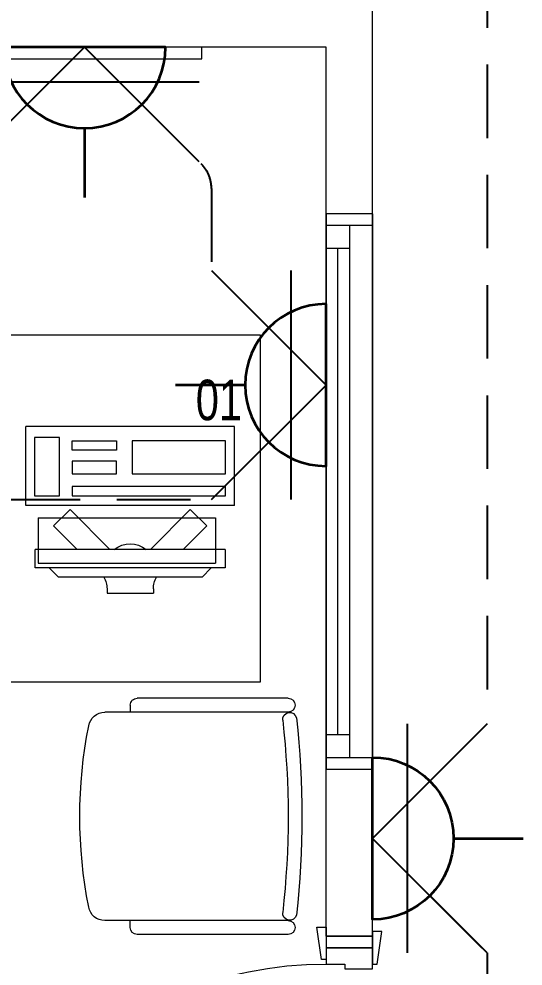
# Model space of a CAD drawing. Header units: inches. Extents: x -12418 to 57169, y -29325 to 19878.
# Drawn here: x 17035 to 18123, y -6152 to -4107 of the extents above; entities that cross this region are included whole.
import ezdxf
from ezdxf.enums import TextEntityAlignment as Align

# ---------------------------------------------------------------- set-up
doc = ezdxf.new("R2010")
doc.units = ezdxf.units.IN
doc.header["$LTSCALE"] = 25
doc.header["$MEASUREMENT"] = 0
doc.linetypes.add('DASHDOT', pattern=[25.4, 12.7, -6.35, 0, -6.35])
doc.linetypes.add('HIDDEN', pattern=[9.525, 6.35, -3.175])
doc.layers.get('0').update_dxf_attribs({"color": 8})
doc.layers.get('Defpoints').update_dxf_attribs({"color": 8})
for name, color, linetype, lineweight in [('00-Ground Floor$0$72_EGR_EQP_TAG', 142, 'Continuous', 5), ('00-Ground Floor$0$Aluminum', 251, 'Continuous', 5), ('00-Ground Floor$0$LOADING', 253, 'Continuous', 5), ('00-Ground Floor$0$Walls', 251, 'Continuous', 5), ('00-Ground Floor$0$Wooden Joinery', 251, 'Continuous', 5), ('E-LITE-CLNG-CNDT', 6, 'DASHDOT', 35), ('E-LITE-EXIT-NUMB', 6, 'Continuous', 25), ('E-POWR-FLOR-CNDT', 6, 'HIDDEN', 25), ('E-POWR-WALL @ 100', 4, 'Continuous', 35)]:
    doc.layers.add(name, color=color, linetype=linetype, lineweight=lineweight)
doc.styles.add('00-Ground Floor$0$X3G_ENTITY_257CFD', font='swisscl.ttf', dxfattribs={"height": 200})
doc.styles.add('DC_Simplex', font='SIMPLEX.shx', dxfattribs={"width": 0.7})

# ---------------------------------------------------------------- blocks, each defined once
blk = doc.blocks.new('00-Ground Floor$0$A$C72370EFE')
at = {"layer": '00-Ground Floor$0$Wooden Joinery'}
for p, q in [((-0.01, -0.04), (-0.02, -0.04)), ((-0.01, -0.03), (-0.01, -0.07)), ((0, -0.03), (-0.01, -0.03)), ((0.04, -0.03), (0.05, -0.03)), ((0.05, -0.03), (0.05, -0.07)), ((0.05, -0.04), (0.06, -0.04)), ((-0.01, -0.06), (-0.02, -0.06)), ((0.05, -0.06), (0.06, -0.06)), ((-0.05, -0.07), (-0.05, -0.16)), ((-0.03, -0.07), (-0.03, -0.16)), ((0, -0.07), (-0.01, -0.07)), ((0.04, -0.07), (0.05, -0.07)), ((0.07, -0.07), (0.07, -0.16)), ((0.09, -0.07), (0.09, -0.16)), ((-0.01, -0.17), (-0.02, -0.17)), ((-0.01, -0.17), (-0.01, -0.19)), ((0.05, -0.17), (0.06, -0.17)), ((0.05, -0.17), (0.05, -0.19)), ((-0.01, -0.19), (-0.02, -0.19)), ((0.05, -0.19), (0.06, -0.19))]:
    blk.add_line(p, q, dxfattribs=at)
for centre, radius, start, end in [((-0.02, -0.07), 0.03, 90, 180), ((0.06, -0.07), 0.03, 0, 90), ((-0.02, -0.07), 0.01, 90, 180), ((0.06, -0.07), 0.01, 0, 90), ((-0.02, -0.16), 0.03, 180, 270), ((-0.02, -0.16), 0.01, 180, 270), ((0.06, -0.16), 0.01, 270, 0), ((0.06, -0.16), 0.03, 270, 0)]:
    blk.add_arc(centre, radius, start, end, dxfattribs=at)
blk = doc.blocks.new('00-Ground Floor$0$A$C5DAD61B4')
at = {"layer": '00-Ground Floor$0$Wooden Joinery'}
for points in [[(80, 959.1), (80, 969.1), (10, 979.1), (10, 959.1)], [(940, 959.1), (940, 969.1), (1010, 979.1), (1010, 959.1)], [(70, 859.1), (70, 849.1), (0, 839.1), (0, 859.1)], [(120, 859.1), (120, 0), (80, 0), (80, 859.1)], [(950, 859.1), (950, 849.1), (1020, 839.1), (1020, 859.1)]]:
    blk.add_lwpolyline(points, close=True, dxfattribs=at)
for points in [[(45, 859.1), (45, 959.1), (20, 959.1), (20, 859.1), (45, 859.1)], [(45, 859.1), (80, 859.1), (80, 899.1), (90, 899.1), (90, 959.1), (45, 959.1), (45, 859.1)], [(975, 859.1), (940, 859.1), (940, 899.1), (930, 899.1), (930, 959.1), (975, 959.1), (975, 859.1)], [(975, 859.1), (975, 959.1), (1000, 959.1), (1000, 859.1), (975, 859.1)]]:
    blk.add_lwpolyline(points, dxfattribs=at)
blk.add_arc((80, 859.1), 860, 272.666, 0, dxfattribs=at)
at = {"layer": '00-Ground Floor$0$Wooden Joinery', "xscale": 999.9999999998854, "yscale": 999.9999999998854, "zscale": 999.9999999998854, "rotation": 180}
blk.add_blockref('00-Ground Floor$0$A$C72370EFE', (120, 0), dxfattribs=at)
blk = doc.blocks.new('00-Ground Floor$0$GF21016-P')
at = {"layer": '00-Ground Floor$0$LOADING', "extrusion": (-1.24384e-09, -1.20261e-09, -1)}
for p, q in [((0.0128, 0.0179), (0.0128, 0.4136)), ((0.4628, 0.0179), (0.4628, 0.4136)), ((-0.0022, 0.3585), (0.0128, 0.3585)), ((0.4778, 0.3585), (0.4628, 0.3585)), ((-0.0172, 0.0179), (-0.0172, 0.3435)), ((0.4928, 0.0179), (0.4928, 0.3435)), ((0.4778, 0.0029), (0.4778, 0.0029))]:
    blk.add_line(p, q, dxfattribs=at)
for centre, radius, start, end in [((-0.2378, -0.5362), 1.0036, 78.7568, 101.2432), ((-0.0478, 0.4136), 0.035, 0, 80.6557), ((-0.4278, 0.4136), 0.035, 99.3443, 180), ((0.0022, 0.3435), 0.015, 0, 90), ((-0.4778, 0.3435), 0.015, 90, 180), ((-0.0284, 0.0145), 0.015, 284.3864, 95.5209), ((-0.2378, 1.8928), 1.8749, 263.6341, 276.3659), ((-0.4471, 0.0145), 0.015, 84.4791, 255.6136), ((0.0022, 0.0179), 0.015, 270, 0), ((0.0022, 0.0179), 0.015, 180, 270), ((-0.2378, 1.8734), 1.8855, 263.5119, 276.4881), ((-0.4778, 0.0179), 0.015, 270, 0), ((-0.4778, 0.0179), 0.015, 180, 270)]:
    blk.add_arc(centre, radius, start, end, dxfattribs=at)
blk = doc.blocks.new('00-Ground Floor$0$ITCWLS1-P')
at = {"layer": '00-Ground Floor$0$LOADING'}
for p, q in [((-0.17, 0.45), (-0.17, 0)), ((-0.17, 0.45), (0, 0.45)), ((0, 0.45), (0, 0)), ((-0.2651, 0.43, 0), (-0.3051, 0.43, 0)), ((-0.3051, 0.43, 0), (-0.3051, 0.02, 0)), ((-0.2651, 0.43, 0), (-0.2651, 0.02, 0)), ((-0.1496, 0.4305), (-0.1291, 0.4305)), ((-0.1291, 0.4305), (-0.1291, 0.4089)), ((-0.197, 0.4094), (-0.295, 0.4094)), ((-0.295, 0.0264), (-0.295, 0.4094)), ((-0.197, 0.0264), (-0.197, 0.4094)), ((-0.3251, 0.38, 0), (-0.3051, 0.4, 0)), ((-0.3251, 0.38, 0), (-0.3251, 0.07, 0)), ((-0.3503, 0.275), (-0.3596, 0.275)), ((-0.3596, 0.175), (-0.3596, 0.275)), ((-0.3503, 0.175), (-0.3596, 0.175)), ((-0.3251, 0.07, 0), (-0.3051, 0.05, 0)), ((-0.197, 0.0264), (-0.295, 0.0264)), ((-0.3051, 0.02, 0), (-0.2651, 0.02, 0)), ((-0.17, 0), (0, 0))]:
    blk.add_line(p, q, dxfattribs=at)
at = {"layer": '00-Ground Floor$0$LOADING', "extrusion": (2.48281e-10, 3.18408e-10, -1)}
for p, q in [((-0.2651, 0.3395), (-0.2144, 0.3902)), ((-0.1791, 0.3548), (-0.2144, 0.3902)), ((-0.2651, 0.2688), (-0.1791, 0.3548))]:
    blk.add_line(p, q, dxfattribs=at)
at = {"layer": '00-Ground Floor$0$LOADING', "extrusion": (2.48281e-10, -3.18408e-10, -1)}
for p, q in [((-0.2651, 0.1812), (-0.1791, 0.0952)), ((-0.2651, 0.1105), (-0.2144, 0.0598)), ((-0.1791, 0.0952), (-0.2144, 0.0598))]:
    blk.add_line(p, q, dxfattribs=at)
at = {"layer": '00-Ground Floor$0$LOADING'}
for points in [[(-0.1291, 0.4089), (-0.1291, 0.1), (-0.1496, 0.1), (-0.1496, 0.4305)], [(-0.1496, 0.1), (-0.1496, 0.1), (-0.1496, 0.1), (-0.1496, 0.1), (-0.1496, 0.1), (-0.1496, 0.1), (-0.1496, 0.1), (-0.1496, 0.1), (-0.1496, 0.1)], [(-0.1496, 0.1), (-0.1496, 0.1), (-0.1496, 0.1), (-0.1496, 0.1), (-0.1496, 0.1), (-0.1496, 0.1), (-0.1496, 0.1), (-0.1496, 0.1), (-0.1496, 0.1), (-0.1496, 0.1), (-0.1496, 0.1), (-0.1496, 0.1), (-0.1496, 0.1), (-0.1496, 0.1), (-0.1496, 0.1), (-0.1496, 0.1), (-0.1496, 0.1), (-0.1496, 0.1)], [(-0.1496, 0.1), (-0.1496, 0.1), (-0.1496, 0.1), (-0.1496, 0.1), (-0.1496, 0.1), (-0.1496, 0.1), (-0.1496, 0.1), (-0.1496, 0.1), (-0.1496, 0.1), (-0.1496, 0.1)], [(-0.1496, 0.1), (-0.1496, 0.1), (-0.1496, 0.1), (-0.1496, 0.1), (-0.1496, 0.1), (-0.1496, 0.1), (-0.1496, 0.1)], [(-0.1496, 0.1), (-0.1496, 0.1), (-0.1496, 0.1), (-0.1496, 0.1), (-0.1496, 0.1), (-0.1496, 0.1), (-0.1496, 0.1), (-0.1496, 0.1), (-0.1496, 0.1), (-0.1496, 0.1)], [(-0.1496, 0.1), (-0.1496, 0.1), (-0.1496, 0.1), (-0.1496, 0.1), (-0.1496, 0.1), (-0.1496, 0.1), (-0.1496, 0.1), (-0.1496, 0.1), (-0.1496, 0.1), (-0.1496, 0.1), (-0.1496, 0.1), (-0.1496, 0.1), (-0.1496, 0.1), (-0.1496, 0.1), (-0.1496, 0.1)], [(-0.1496, 0.1), (-0.1496, 0.1), (-0.1496, 0.1), (-0.1496, 0.1), (-0.1496, 0.1), (-0.1496, 0.1), (-0.1496, 0.1), (-0.1496, 0.1), (-0.1496, 0.1), (-0.1496, 0.1)], [(-0.1496, 0.1), (-0.1496, 0.1), (-0.1496, 0.1), (-0.1496, 0.1), (-0.1496, 0.1), (-0.1496, 0.1), (-0.1496, 0.1), (-0.1496, 0.1), (-0.1496, 0.1), (-0.1496, 0.1)], [(-0.1496, 0.1), (-0.1496, 0.1), (-0.1496, 0.1), (-0.1496, 0.1), (-0.1496, 0.1), (-0.1496, 0.1), (-0.1496, 0.1), (-0.1496, 0.1), (-0.1496, 0.1), (-0.1496, 0.1), (-0.1496, 0.1), (-0.1496, 0.1), (-0.1496, 0.1), (-0.1496, 0.1), (-0.1496, 0.1), (-0.1496, 0.1), (-0.1496, 0.1), (-0.1496, 0.1), (-0.1496, 0.1), (-0.1496, 0.1), (-0.1496, 0.1), (-0.1496, 0.1), (-0.1496, 0.1), (-0.1496, 0.1), (-0.1496, 0.1), (-0.1496, 0.1), (-0.1496, 0.1), (-0.1496, 0.1), (-0.1496, 0.1), (-0.1496, 0.1), (-0.1496, 0.1), (-0.1496, 0.1), (-0.1496, 0.1), (-0.1496, 0.1), (-0.1496, 0.1), (-0.1496, 0.1), (-0.1496, 0.1), (-0.1496, 0.1), (-0.1496, 0.1), (-0.1496, 0.1), (-0.1496, 0.1), (-0.1496, 0.1), (-0.1496, 0.1), (-0.1496, 0.1), (-0.1496, 0.1), (-0.1496, 0.1), (-0.1496, 0.1), (-0.1496, 0.1), (-0.1496, 0.1), (-0.1496, 0.1), (-0.1496, 0.1), (-0.1496, 0.1), (-0.1496, 0.1), (-0.1496, 0.1)], [(-0.1496, 0.1), (-0.1496, 0.1), (-0.1496, 0.1), (-0.1496, 0.1), (-0.1496, 0.1), (-0.1496, 0.1), (-0.1496, 0.1), (-0.1496, 0.1), (-0.1496, 0.1), (-0.1496, 0.1), (-0.1496, 0.1), (-0.1496, 0.1), (-0.1496, 0.1), (-0.1496, 0.1), (-0.1496, 0.1), (-0.1496, 0.1), (-0.1496, 0.1), (-0.1496, 0.1), (-0.1496, 0.1), (-0.1496, 0.1), (-0.1496, 0.1), (-0.1496, 0.1), (-0.1496, 0.1), (-0.1496, 0.1), (-0.1496, 0.1), (-0.1496, 0.1), (-0.1496, 0.1), (-0.1496, 0.1), (-0.1496, 0.1), (-0.1496, 0.1), (-0.1496, 0.1), (-0.1496, 0.1), (-0.1496, 0.1), (-0.1496, 0.1), (-0.1496, 0.1), (-0.1496, 0.1), (-0.1496, 0.1), (-0.1496, 0.1), (-0.1496, 0.1), (-0.1496, 0.1), (-0.1496, 0.1), (-0.1496, 0.1), (-0.1496, 0.1), (-0.1496, 0.1), (-0.1496, 0.1), (-0.1496, 0.1), (-0.1496, 0.1), (-0.1496, 0.1), (-0.1496, 0.1), (-0.1496, 0.1), (-0.1496, 0.1), (-0.1496, 0.1), (-0.1496, 0.1), (-0.1496, 0.1), (-0.1496, 0.1), (-0.1496, 0.1), (-0.1496, 0.1), (-0.1496, 0.1), (-0.1496, 0.1), (-0.1496, 0.1), (-0.1496, 0.1), (-0.1496, 0.1), (-0.1496, 0.1), (-0.1496, 0.1), (-0.1496, 0.1), (-0.1496, 0.1), (-0.1496, 0.1), (-0.1496, 0.1), (-0.1496, 0.1), (-0.1496, 0.1), (-0.1496, 0.1), (-0.1496, 0.1), (-0.1496, 0.1), (-0.1496, 0.1), (-0.1496, 0.1), (-0.1496, 0.1), (-0.1496, 0.1), (-0.1496, 0.1), (-0.1496, 0.1), (-0.1496, 0.1), (-0.1496, 0.1), (-0.1496, 0.1), (-0.1496, 0.1), (-0.1496, 0.1), (-0.1496, 0.1), (-0.1496, 0.1), (-0.1496, 0.1), (-0.1496, 0.1), (-0.1496, 0.1)], [(-0.1496, 0.1), (-0.1496, 0.1), (-0.1496, 0.1), (-0.1496, 0.1), (-0.1496, 0.1), (-0.1496, 0.1), (-0.1496, 0.1), (-0.1496, 0.1), (-0.1496, 0.1), (-0.1496, 0.1), (-0.1496, 0.1), (-0.1496, 0.1)], [(-0.1496, 0.1), (-0.1496, 0.1), (-0.1496, 0.1), (-0.1496, 0.1), (-0.1496, 0.1), (-0.1496, 0.1), (-0.1496, 0.1)], [(-0.1496, 0.1), (-0.1496, 0.1), (-0.1496, 0.1), (-0.1496, 0.1), (-0.1496, 0.1), (-0.1496, 0.1), (-0.1496, 0.1), (-0.1496, 0.1), (-0.1496, 0.1), (-0.1496, 0.1), (-0.1496, 0.1), (-0.1496, 0.1), (-0.1496, 0.1), (-0.1496, 0.1), (-0.1496, 0.1), (-0.1496, 0.1), (-0.1496, 0.1)], [(-0.1496, 0.1), (-0.1496, 0.1), (-0.1496, 0.1), (-0.1496, 0.1), (-0.1496, 0.1), (-0.1496, 0.1), (-0.1496, 0.1), (-0.1496, 0.1), (-0.1496, 0.1), (-0.1496, 0.1), (-0.1496, 0.1), (-0.1496, 0.1), (-0.1496, 0.1), (-0.1496, 0.1), (-0.1496, 0.1), (-0.1496, 0.1), (-0.1496, 0.1), (-0.1496, 0.1), (-0.1496, 0.1), (-0.1496, 0.1), (-0.1496, 0.1), (-0.1496, 0.1), (-0.1496, 0.1), (-0.1496, 0.1), (-0.1496, 0.1), (-0.1496, 0.1), (-0.1496, 0.1), (-0.1496, 0.1), (-0.1496, 0.1), (-0.1496, 0.1), (-0.1496, 0.1), (-0.1496, 0.1), (-0.1496, 0.1), (-0.1496, 0.1), (-0.1496, 0.1), (-0.1496, 0.1), (-0.1496, 0.1), (-0.1496, 0.1), (-0.1496, 0.1), (-0.1496, 0.1), (-0.1496, 0.1), (-0.1496, 0.1), (-0.1496, 0.1), (-0.1496, 0.1), (-0.1496, 0.1), (-0.1496, 0.1), (-0.1496, 0.1), (-0.1496, 0.1), (-0.1496, 0.1), (-0.1496, 0.1), (-0.1496, 0.1), (-0.1496, 0.1), (-0.1496, 0.1), (-0.1496, 0.1), (-0.1496, 0.1), (-0.1496, 0.1), (-0.1496, 0.1), (-0.1496, 0.1), (-0.1496, 0.1), (-0.1496, 0.1), (-0.1496, 0.1), (-0.1496, 0.1), (-0.1496, 0.1), (-0.1496, 0.1), (-0.1496, 0.1), (-0.1496, 0.1), (-0.1496, 0.1), (-0.1496, 0.1), (-0.1496, 0.1), (-0.1496, 0.1), (-0.1496, 0.1), (-0.1496, 0.1), (-0.1496, 0.1), (-0.1496, 0.1), (-0.1496, 0.1), (-0.1496, 0.1), (-0.1496, 0.1), (-0.1496, 0.1), (-0.1496, 0.1), (-0.1496, 0.1), (-0.1496, 0.1), (-0.1496, 0.1), (-0.1496, 0.1), (-0.1496, 0.1), (-0.1496, 0.1), (-0.1496, 0.1), (-0.1496, 0.1), (-0.1496, 0.1), (-0.1496, 0.1), (-0.1496, 0.1), (-0.1496, 0.1), (-0.1496, 0.1), (-0.1496, 0.1), (-0.1496, 0.1), (-0.1496, 0.1), (-0.1496, 0.1), (-0.1496, 0.1), (-0.1496, 0.1), (-0.1496, 0.1), (-0.1496, 0.1), (-0.1496, 0.1), (-0.1496, 0.1), (-0.1496, 0.1), (-0.1496, 0.1), (-0.1496, 0.1), (-0.1496, 0.1), (-0.1496, 0.1), (-0.1496, 0.1), (-0.1496, 0.1), (-0.1496, 0.1), (-0.1496, 0.1)], [(-0.1496, 0.1), (-0.1496, 0.1), (-0.1496, 0.1), (-0.1496, 0.1), (-0.1496, 0.1), (-0.1496, 0.1), (-0.1496, 0.1), (-0.1496, 0.1)]]:
    blk.add_lwpolyline(points, dxfattribs=at)
for points in [[(-0.1019, 0.4305), (-0.0304, 0.4305), (-0.0304, 0.2294), (-0.1019, 0.2294)], [(-0.1019, 0.1954), (-0.0747, 0.1954), (-0.0747, 0.1), (-0.1019, 0.1)], [(-0.0304, 0.1954), (-0.0508, 0.1954), (-0.0508, 0.1), (-0.0304, 0.1)], [(-0.1496, 0.1), (-0.1496, 0.1), (-0.1496, 0.1), (-0.1496, 0.1), (-0.1496, 0.1), (-0.1496, 0.1), (-0.1496, 0.1), (-0.1496, 0.1), (-0.1496, 0.1), (-0.1496, 0.1), (-0.1496, 0.1), (-0.1496, 0.1), (-0.1496, 0.1), (-0.1496, 0.1), (-0.1496, 0.1), (-0.1496, 0.1), (-0.1496, 0.1), (-0.1496, 0.1), (-0.1496, 0.1), (-0.1496, 0.1), (-0.1496, 0.1), (-0.1496, 0.1), (-0.1496, 0.1), (-0.1496, 0.1), (-0.1496, 0.1), (-0.1496, 0.1), (-0.1496, 0.1), (-0.1496, 0.1), (-0.1496, 0.1), (-0.1496, 0.1), (-0.1496, 0.1), (-0.1496, 0.1), (-0.1496, 0.1), (-0.1496, 0.1), (-0.1496, 0.1), (-0.1496, 0.1), (-0.1496, 0.1), (-0.1496, 0.1), (-0.1496, 0.1), (-0.1496, 0.1), (-0.1496, 0.1), (-0.1496, 0.1), (-0.1496, 0.1), (-0.1496, 0.1), (-0.1496, 0.1), (-0.1496, 0.1), (-0.1496, 0.1), (-0.1496, 0.1), (-0.1496, 0.1), (-0.1496, 0.1), (-0.1496, 0.1), (-0.1496, 0.1), (-0.1496, 0.1), (-0.1496, 0.1), (-0.1496, 0.1), (-0.1496, 0.1), (-0.1496, 0.1), (-0.1496, 0.1), (-0.1496, 0.1), (-0.1496, 0.1), (-0.1496, 0.1), (-0.1496, 0.1), (-0.1496, 0.1), (-0.1496, 0.1), (-0.1496, 0.1), (-0.1496, 0.1), (-0.1496, 0.1), (-0.1496, 0.1), (-0.1496, 0.1), (-0.1496, 0.1), (-0.1496, 0.1), (-0.1496, 0.1), (-0.1496, 0.1), (-0.1496, 0.1), (-0.1496, 0.1), (-0.1496, 0.1), (-0.1496, 0.1), (-0.1496, 0.1), (-0.1496, 0.1), (-0.1496, 0.1), (-0.1496, 0.1), (-0.1496, 0.1), (-0.1496, 0.1), (-0.1496, 0.1), (-0.1496, 0.1), (-0.1496, 0.1), (-0.1496, 0.1), (-0.1496, 0.1), (-0.1496, 0.1), (-0.1496, 0.1), (-0.1496, 0.1), (-0.1496, 0.1), (-0.1496, 0.1), (-0.1496, 0.1), (-0.1496, 0.1), (-0.1496, 0.1), (-0.1496, 0.1), (-0.1496, 0.1), (-0.1496, 0.1), (-0.1496, 0.1), (-0.1496, 0.1), (-0.1496, 0.1), (-0.1496, 0.1), (-0.1496, 0.1), (-0.1496, 0.1), (-0.1496, 0.1), (-0.1496, 0.1), (-0.1496, 0.1), (-0.1496, 0.1), (-0.1496, 0.1), (-0.1496, 0.1), (-0.1496, 0.1), (-0.1496, 0.1), (-0.1496, 0.1), (-0.1496, 0.1), (-0.1496, 0.1), (-0.1496, 0.1), (-0.1496, 0.1), (-0.1496, 0.1), (-0.1496, 0.1), (-0.1496, 0.1), (-0.1496, 0.1), (-0.1496, 0.1), (-0.1496, 0.1), (-0.1496, 0.1), (-0.1496, 0.1), (-0.1496, 0.1), (-0.1496, 0.1), (-0.1496, 0.1), (-0.1496, 0.1), (-0.1496, 0.1), (-0.1496, 0.1), (-0.1496, 0.1), (-0.1496, 0.1), (-0.1496, 0.1), (-0.1496, 0.1), (-0.1496, 0.1), (-0.1496, 0.1), (-0.1496, 0.1), (-0.1496, 0.1), (-0.1496, 0.1), (-0.1496, 0.1), (-0.1496, 0.1), (-0.1496, 0.1), (-0.1496, 0.1), (-0.1496, 0.1), (-0.1496, 0.1), (-0.1496, 0.1), (-0.1496, 0.1), (-0.1496, 0.1), (-0.1496, 0.1), (-0.1496, 0.1), (-0.1496, 0.1), (-0.1496, 0.1), (-0.1496, 0.1), (-0.1496, 0.1), (-0.1496, 0.1), (-0.1496, 0.1), (-0.1496, 0.1), (-0.1496, 0.1), (-0.1496, 0.1), (-0.1496, 0.1), (-0.1496, 0.1), (-0.1496, 0.1), (-0.1496, 0.1), (-0.1496, 0.1), (-0.1496, 0.1), (-0.1496, 0.1), (-0.1496, 0.1), (-0.1496, 0.1), (-0.1496, 0.1), (-0.1496, 0.1), (-0.1496, 0.1), (-0.1496, 0.1), (-0.1496, 0.1), (-0.1496, 0.1), (-0.1496, 0.1), (-0.1496, 0.1), (-0.1496, 0.1), (-0.1496, 0.1), (-0.1496, 0.1), (-0.1496, 0.1), (-0.1496, 0.1), (-0.1496, 0.1), (-0.1496, 0.1), (-0.1496, 0.1), (-0.1496, 0.1), (-0.1496, 0.1), (-0.1496, 0.1), (-0.1496, 0.1), (-0.1496, 0.1), (-0.1496, 0.1), (-0.1496, 0.1), (-0.1496, 0.1), (-0.1496, 0.1), (-0.1496, 0.1), (-0.1496, 0.1), (-0.1496, 0.1), (-0.1496, 0.1), (-0.1496, 0.1), (-0.1496, 0.1), (-0.1496, 0.1), (-0.1496, 0.1), (-0.1496, 0.1), (-0.1496, 0.1), (-0.1496, 0.1), (-0.1496, 0.1), (-0.1496, 0.1), (-0.1496, 0.1), (-0.1496, 0.1), (-0.1496, 0.1), (-0.1496, 0.1), (-0.1496, 0.1), (-0.1496, 0.1), (-0.1496, 0.1), (-0.1496, 0.1), (-0.1496, 0.1), (-0.1496, 0.1), (-0.1496, 0.1), (-0.1496, 0.1), (-0.1496, 0.1), (-0.1496, 0.1), (-0.1496, 0.1), (-0.1496, 0.1), (-0.1496, 0.1), (-0.1496, 0.1), (-0.1496, 0.1), (-0.1496, 0.1), (-0.1496, 0.1), (-0.1496, 0.1), (-0.1496, 0.1), (-0.1496, 0.1), (-0.1496, 0.1), (-0.1496, 0.1), (-0.1496, 0.1), (-0.1496, 0.1), (-0.1496, 0.1), (-0.1496, 0.1), (-0.1496, 0.1), (-0.1496, 0.1), (-0.1496, 0.1), (-0.1496, 0.1), (-0.1496, 0.1), (-0.1496, 0.1), (-0.1496, 0.1), (-0.1496, 0.1), (-0.1496, 0.1), (-0.1496, 0.1), (-0.1496, 0.1), (-0.1496, 0.1), (-0.1496, 0.1), (-0.1496, 0.1), (-0.1496, 0.1), (-0.1496, 0.1), (-0.1496, 0.1), (-0.1496, 0.1), (-0.1496, 0.1), (-0.1496, 0.1), (-0.1496, 0.1), (-0.1496, 0.1), (-0.1496, 0.1), (-0.1496, 0.1), (-0.1496, 0.1), (-0.1496, 0.1), (-0.1496, 0.1), (-0.1496, 0.1), (-0.1496, 0.1), (-0.1496, 0.1), (-0.1496, 0.1), (-0.1496, 0.1), (-0.1496, 0.1), (-0.1496, 0.1), (-0.1496, 0.1), (-0.1496, 0.1), (-0.1496, 0.1), (-0.1496, 0.1), (-0.1496, 0.1)], [(-0.1496, 0.1), (-0.1496, 0.1), (-0.1496, 0.1), (-0.1496, 0.1), (-0.1496, 0.1), (-0.1496, 0.1), (-0.1496, 0.1), (-0.1496, 0.1), (-0.1496, 0.1), (-0.1496, 0.1), (-0.1496, 0.1), (-0.1496, 0.1), (-0.1496, 0.1), (-0.1496, 0.1), (-0.1496, 0.1), (-0.1496, 0.1), (-0.1496, 0.1), (-0.1496, 0.1), (-0.1496, 0.1), (-0.1496, 0.1), (-0.1496, 0.1), (-0.1496, 0.1), (-0.1496, 0.1), (-0.1496, 0.1), (-0.1496, 0.1), (-0.1496, 0.1), (-0.1496, 0.1), (-0.1496, 0.1), (-0.1496, 0.1), (-0.1496, 0.1), (-0.1496, 0.1), (-0.1496, 0.1), (-0.1496, 0.1), (-0.1496, 0.1), (-0.1496, 0.1), (-0.1496, 0.1), (-0.1496, 0.1), (-0.1496, 0.1), (-0.1496, 0.1), (-0.1496, 0.1), (-0.1496, 0.1), (-0.1496, 0.1), (-0.1496, 0.1), (-0.1496, 0.1), (-0.1496, 0.1), (-0.1496, 0.1), (-0.1496, 0.1), (-0.1496, 0.1), (-0.1496, 0.1), (-0.1496, 0.1), (-0.1496, 0.1), (-0.1496, 0.1), (-0.1496, 0.1), (-0.1496, 0.1), (-0.1496, 0.1), (-0.1496, 0.1), (-0.1496, 0.1), (-0.1496, 0.1), (-0.1496, 0.1), (-0.1496, 0.1), (-0.1496, 0.1), (-0.1496, 0.1), (-0.1496, 0.1), (-0.1496, 0.1), (-0.1496, 0.1), (-0.1496, 0.1), (-0.1496, 0.1), (-0.1496, 0.1), (-0.1496, 0.1), (-0.1496, 0.1), (-0.1496, 0.1), (-0.1496, 0.1), (-0.1496, 0.1), (-0.1496, 0.1), (-0.1496, 0.1), (-0.1496, 0.1), (-0.1496, 0.1), (-0.1496, 0.1), (-0.1496, 0.1), (-0.1496, 0.1), (-0.1496, 0.1), (-0.1496, 0.1), (-0.1496, 0.1), (-0.1496, 0.1), (-0.1496, 0.1), (-0.1496, 0.1), (-0.1496, 0.1), (-0.1496, 0.1), (-0.1496, 0.1), (-0.1496, 0.1), (-0.1496, 0.1), (-0.1496, 0.1), (-0.1496, 0.1), (-0.1496, 0.1), (-0.1496, 0.1), (-0.1496, 0.1), (-0.1496, 0.1), (-0.1496, 0.1), (-0.1496, 0.1), (-0.1496, 0.1), (-0.1496, 0.1), (-0.1496, 0.1), (-0.1496, 0.1), (-0.1496, 0.1), (-0.1496, 0.1), (-0.1496, 0.1), (-0.1496, 0.1), (-0.1496, 0.1), (-0.1496, 0.1), (-0.1496, 0.1), (-0.1496, 0.1), (-0.1496, 0.1), (-0.1496, 0.1), (-0.1496, 0.1), (-0.1496, 0.1), (-0.1496, 0.1), (-0.1496, 0.1), (-0.1496, 0.1), (-0.1496, 0.1), (-0.1496, 0.1), (-0.1496, 0.1), (-0.1496, 0.1), (-0.1496, 0.1), (-0.1496, 0.1), (-0.1496, 0.1), (-0.1496, 0.1), (-0.1496, 0.1), (-0.1496, 0.1), (-0.1496, 0.1), (-0.1496, 0.1), (-0.1496, 0.1), (-0.1496, 0.1), (-0.1496, 0.1), (-0.1496, 0.1), (-0.1496, 0.1), (-0.1496, 0.1), (-0.1496, 0.1), (-0.1496, 0.1), (-0.1496, 0.1), (-0.1496, 0.1), (-0.1496, 0.1), (-0.1496, 0.1), (-0.1496, 0.1), (-0.1496, 0.1), (-0.1496, 0.1), (-0.1496, 0.1), (-0.1496, 0.1), (-0.1496, 0.1), (-0.1496, 0.1), (-0.1496, 0.1), (-0.1496, 0.1), (-0.1496, 0.1), (-0.1496, 0.1), (-0.1496, 0.1), (-0.1496, 0.1), (-0.1496, 0.1), (-0.1496, 0.1), (-0.1496, 0.1), (-0.1496, 0.1), (-0.1496, 0.1), (-0.1496, 0.1), (-0.1496, 0.1), (-0.1496, 0.1), (-0.1496, 0.1), (-0.1496, 0.1), (-0.1496, 0.1), (-0.1496, 0.1), (-0.1496, 0.1), (-0.1496, 0.1), (-0.1496, 0.1), (-0.1496, 0.1), (-0.1496, 0.1), (-0.1496, 0.1), (-0.1496, 0.1), (-0.1496, 0.1), (-0.1496, 0.1), (-0.1496, 0.1), (-0.1496, 0.1), (-0.1496, 0.1), (-0.1496, 0.1), (-0.1496, 0.1), (-0.1496, 0.1), (-0.1496, 0.1), (-0.1496, 0.1), (-0.1496, 0.1), (-0.1496, 0.1), (-0.1496, 0.1), (-0.1496, 0.1), (-0.1496, 0.1), (-0.1496, 0.1), (-0.1496, 0.1), (-0.1496, 0.1), (-0.1496, 0.1), (-0.1496, 0.1), (-0.1496, 0.1), (-0.1496, 0.1), (-0.1496, 0.1), (-0.1496, 0.1), (-0.1496, 0.1), (-0.1496, 0.1), (-0.1496, 0.1), (-0.1496, 0.1), (-0.1496, 0.1), (-0.1496, 0.1), (-0.1496, 0.1), (-0.1496, 0.1), (-0.1496, 0.1), (-0.1496, 0.1), (-0.1496, 0.1), (-0.1496, 0.1), (-0.1496, 0.1), (-0.1496, 0.1), (-0.1496, 0.1), (-0.1496, 0.1)], [(-0.1496, 0.1), (-0.1496, 0.1), (-0.1496, 0.1), (-0.1496, 0.1), (-0.1496, 0.1), (-0.1496, 0.1), (-0.1496, 0.1), (-0.1496, 0.1), (-0.1496, 0.1), (-0.1496, 0.1), (-0.1496, 0.1), (-0.1496, 0.1), (-0.1496, 0.1), (-0.1496, 0.1), (-0.1496, 0.1), (-0.1496, 0.1), (-0.1496, 0.1), (-0.1496, 0.1), (-0.1496, 0.1), (-0.1496, 0.1), (-0.1496, 0.1), (-0.1496, 0.1), (-0.1496, 0.1), (-0.1496, 0.1), (-0.1496, 0.1), (-0.1496, 0.1), (-0.1496, 0.1), (-0.1496, 0.1), (-0.1496, 0.1), (-0.1496, 0.1), (-0.1496, 0.1), (-0.1496, 0.1), (-0.1496, 0.1), (-0.1496, 0.1), (-0.1496, 0.1), (-0.1496, 0.1), (-0.1496, 0.1), (-0.1496, 0.1), (-0.1496, 0.1), (-0.1496, 0.1), (-0.1496, 0.1), (-0.1496, 0.1), (-0.1496, 0.1), (-0.1496, 0.1), (-0.1496, 0.1), (-0.1496, 0.1), (-0.1496, 0.1), (-0.1496, 0.1), (-0.1496, 0.1), (-0.1496, 0.1), (-0.1496, 0.1), (-0.1496, 0.1), (-0.1496, 0.1), (-0.1496, 0.1), (-0.1496, 0.1), (-0.1496, 0.1), (-0.1496, 0.1), (-0.1496, 0.1), (-0.1496, 0.1), (-0.1496, 0.1), (-0.1496, 0.1), (-0.1496, 0.1), (-0.1496, 0.1), (-0.1496, 0.1), (-0.1496, 0.1), (-0.1496, 0.1), (-0.1496, 0.1), (-0.1496, 0.1), (-0.1496, 0.1), (-0.1496, 0.1), (-0.1496, 0.1), (-0.1496, 0.1), (-0.1496, 0.1), (-0.1496, 0.1), (-0.1496, 0.1), (-0.1496, 0.1), (-0.1496, 0.1), (-0.1496, 0.1), (-0.1496, 0.1), (-0.1496, 0.1), (-0.1496, 0.1), (-0.1496, 0.1), (-0.1496, 0.1), (-0.1496, 0.1), (-0.1496, 0.1), (-0.1496, 0.1), (-0.1496, 0.1), (-0.1496, 0.1), (-0.1496, 0.1), (-0.1496, 0.1), (-0.1496, 0.1), (-0.1496, 0.1), (-0.1496, 0.1), (-0.1496, 0.1), (-0.1496, 0.1), (-0.1496, 0.1), (-0.1496, 0.1), (-0.1496, 0.1), (-0.1496, 0.1), (-0.1496, 0.1), (-0.1496, 0.1), (-0.1496, 0.1), (-0.1496, 0.1), (-0.1496, 0.1), (-0.1496, 0.1), (-0.1496, 0.1), (-0.1496, 0.1), (-0.1496, 0.1), (-0.1496, 0.1), (-0.1496, 0.1), (-0.1496, 0.1), (-0.1496, 0.1), (-0.1496, 0.1), (-0.1496, 0.1), (-0.1496, 0.1), (-0.1496, 0.1), (-0.1496, 0.1), (-0.1496, 0.1), (-0.1496, 0.1), (-0.1496, 0.1), (-0.1496, 0.1), (-0.1496, 0.1), (-0.1496, 0.1), (-0.1496, 0.1), (-0.1496, 0.1), (-0.1496, 0.1), (-0.1496, 0.1), (-0.1496, 0.1), (-0.1496, 0.1), (-0.1496, 0.1), (-0.1496, 0.1), (-0.1496, 0.1), (-0.1496, 0.1), (-0.1496, 0.1), (-0.1496, 0.1), (-0.1496, 0.1), (-0.1496, 0.1), (-0.1496, 0.1), (-0.1496, 0.1), (-0.1496, 0.1), (-0.1496, 0.1), (-0.1496, 0.1), (-0.1496, 0.1), (-0.1496, 0.1), (-0.1496, 0.1), (-0.1496, 0.1), (-0.1496, 0.1), (-0.1496, 0.1), (-0.1496, 0.1), (-0.1496, 0.1), (-0.1496, 0.1), (-0.1496, 0.1), (-0.1496, 0.1), (-0.1496, 0.1), (-0.1496, 0.1), (-0.1496, 0.1), (-0.1496, 0.1), (-0.1496, 0.1), (-0.1496, 0.1), (-0.1496, 0.1), (-0.1496, 0.1), (-0.1496, 0.1), (-0.1496, 0.1), (-0.1496, 0.1), (-0.1496, 0.1), (-0.1496, 0.1), (-0.1496, 0.1), (-0.1496, 0.1), (-0.1496, 0.1), (-0.1496, 0.1), (-0.1496, 0.1), (-0.1496, 0.1), (-0.1496, 0.1), (-0.1496, 0.1), (-0.1496, 0.1), (-0.1496, 0.1), (-0.1496, 0.1), (-0.1496, 0.1), (-0.1496, 0.1), (-0.1496, 0.1), (-0.1496, 0.1), (-0.1496, 0.1), (-0.1496, 0.1), (-0.1496, 0.1), (-0.1496, 0.1), (-0.1496, 0.1), (-0.1496, 0.1), (-0.1496, 0.1), (-0.1496, 0.1), (-0.1496, 0.1), (-0.1496, 0.1), (-0.1496, 0.1), (-0.1496, 0.1), (-0.1496, 0.1), (-0.1496, 0.1), (-0.1496, 0.1), (-0.1496, 0.1), (-0.1496, 0.1), (-0.1496, 0.1), (-0.1496, 0.1), (-0.1496, 0.1), (-0.1496, 0.1), (-0.1496, 0.1), (-0.1496, 0.1), (-0.1496, 0.1), (-0.1496, 0.1), (-0.1496, 0.1), (-0.1496, 0.1), (-0.1496, 0.1), (-0.1496, 0.1), (-0.1496, 0.1), (-0.1496, 0.1), (-0.1496, 0.1), (-0.1496, 0.1), (-0.1496, 0.1), (-0.1496, 0.1), (-0.1496, 0.1), (-0.1496, 0.1), (-0.1496, 0.1)], [(-0.1496, 0.0727), (-0.0236, 0.0727), (-0.0236, 0.0182), (-0.1496, 0.0182)]]:
    blk.add_lwpolyline(points, close=True, dxfattribs=at)
for centre, radius, start, end in [((-0.3503, 0.325), 0.05, 270, 300.3093), ((-0.3089, 0.225), 0.0556, 321.9431, 38.0569), ((-0.3503, 0.125), 0.05, 59.6907, 90)]:
    blk.add_arc(centre, radius, start, end, dxfattribs=at)
blk = doc.blocks.new('00-Ground Floor$0$A$C37be4daf')
at = {"layer": '00-Ground Floor$0$Aluminum'}
for p, q in [((1416, 598.2), (216, 598.2)), ((241, 498.2), (241, 598.2)), ((291, 548.2), (291, 598.2)), ((1341, 548.2), (1341, 598.2)), ((1391, 498.2), (1391, 598.2)), ((291, 573.2), (1341, 573.2)), ((1391, 548.2), (241, 548.2)), ((1416, 498.2), (216, 498.2))]:
    blk.add_line(p, q, dxfattribs=at)
at = {"layer": '00-Ground Floor$0$Walls'}
for p, q in [((216, 498.2), (216, 598.2)), ((1416, 498.2), (1416, 598.2))]:
    blk.add_line(p, q, dxfattribs=at)
blk = doc.blocks.new('00-Ground Floor')
at = {"layer": '00-Ground Floor$0$LOADING', "elevation": 0}
blk.add_lwpolyline([(17429.3, -4192.4), (17429.3, -4167.4), (16923.3, -4167.4), (16923.3, -4192.4), (17429.3, -4192.4)], dxfattribs=at)
blk.add_lwpolyline([(17555.3, -4788.8), (17555.3, -5538.8), (16055.3, -5538.8), (16055.3, -4788.8)], close=True, dxfattribs=at)
at = {"layer": '00-Ground Floor$0$Walls'}
for p, q in [((17797.7, -6087.4, 0), (17797.7, -4067.4, 0)), ((17697.7, -4167.4, 0), (14197.9, -4167.4, 0)), ((17697.7, -6087.4, 0), (17697.7, -4167.4, 0)), ((17697.7, -6087.4, 0), (17797.7, -6087.4, 0))]:
    blk.add_line(p, q, dxfattribs=at)
at = {"rotation": 90}
blk.add_blockref('00-Ground Floor$0$A$C37be4daf', (18296, -5943.4, 0), dxfattribs=at)
at = {"layer": '00-Ground Floor$0$LOADING', "extrusion": (1.93989e-16, 8.01373e-06, 1), "xscale": -1000.000000000009, "yscale": 1000.000000000009, "zscale": 1000.000000000009, "rotation": 270.0000000000001}
blk.add_blockref('00-Ground Floor$0$ITCWLS1-P', (17049.8, -4986.9, 0), dxfattribs=at)
at = {"layer": '00-Ground Floor$0$LOADING', "extrusion": (-2.24019e-05, 2.67576e-11, 1), "xscale": 1000.000000000005, "yscale": 1000.000000000005, "zscale": -1000.000000000002, "rotation": 89.9999748876473}
blk.add_blockref('00-Ground Floor$0$GF21016-P', (17633.5, -6066.3, -0.4), dxfattribs=at)
at = {"layer": '00-Ground Floor$0$Wooden Joinery', "xscale": -1, "rotation": 270}
blk.add_blockref('00-Ground Floor$0$A$C5DAD61B4', (16838.7, -7087.4, 0), dxfattribs=at)
at = {"layer": '00-Ground Floor$0$72_EGR_EQP_TAG', "insert": (17466.3, -4885.6, 0), "char_height": 87.47, "attachment_point": 2, "style": '00-Ground Floor$0$X3G_ENTITY_257CFD'}
blk.add_mtext('01', dxfattribs=at)
blk = doc.blocks.new('*U44')
blk.add_line((0, 1.75), (0, 3.25))
blk.add_lwpolyline([(1.75, 0, 1), (-1.75, 0)], format="xyb", close=True)
at = {"layer": 'Defpoints'}
for p, q in [((-2.475, 2.475), (0, 0)), ((2.475, 2.475), (0, 0)), ((-2.475, 0.758), (2.475, 0.758))]:
    blk.add_line(p, q, dxfattribs=at)
at = {"layer": 'E-LITE-EXIT-NUMB', "style": 'DC_Simplex', "width": 0.7, "flags": 8}
blk.add_attdef('TYPE', text='', height=2, rotation=360, dxfattribs=at).set_placement((-2.682, 5.238), align=Align.RIGHT)
blk.add_attdef('CIRCUIT', (2.682, 5.238), '', height=2, rotation=360, dxfattribs=at)
blk = doc.blocks.new('*U30')
blk.add_line((0, 1.75), (0, 3.25))
blk.add_lwpolyline([(1.75, 0, 1), (-1.75, 0)], format="xyb", close=True)
at = {"layer": 'Defpoints'}
for p, q in [((-2.475, 2.475), (0, 0)), ((2.475, 2.475), (0, 0)), ((-2.475, 0.758), (2.475, 0.758))]:
    blk.add_line(p, q, dxfattribs=at)
at = {"layer": 'E-LITE-EXIT-NUMB', "style": 'DC_Simplex', "width": 0.7, "flags": 8}
blk.add_attdef('TYPE', text='', height=2, rotation=360, dxfattribs=at).set_placement((-2.682, 5.238), align=Align.RIGHT)
blk.add_attdef('CIRCUIT', (2.682, 5.238), '', height=2, rotation=360, dxfattribs=at)
blk = doc.blocks.new('*U37')
blk.add_line((-1.75, 0), (-3.25, 0))
blk.add_lwpolyline([(0, 1.75, 1), (0, -1.75)], format="xyb", close=True)
at = {"layer": 'Defpoints'}
for p, q in [((-2.475, 2.475), (0, 0)), ((-0.758, -2.475), (-0.758, 2.475)), ((-2.475, -2.475), (0, 0))]:
    blk.add_line(p, q, dxfattribs=at)
at = {"layer": 'E-LITE-EXIT-NUMB', "style": 'DC_Simplex', "width": 0.7, "flags": 8}
blk.add_attdef('TYPE', text='', height=2, rotation=360, dxfattribs=at).set_placement((-2.682, 5.238), align=Align.RIGHT)
blk.add_attdef('CIRCUIT', (2.682, 5.238), '', height=2, rotation=360, dxfattribs=at)

msp = doc.modelspace()

# ---------------------------------------------------------------- linework, layer by layer
at = {"layer": 'E-POWR-FLOR-CNDT', "elevation": 0}
for points in [[(14321.7, -3530), (14445.4, -3653.7), (17970.2, -3653.7, -0.414214), (18045.2, -3728.7), (18045.2, -5628.5), (17921.5, -5752.2)], [(17300.1, -4291.2), (17428.3, -4419.4, -0.198912), (17450.2, -4472.4), (17450.2, -4649.5), (17574, -4773.3)], [(16809.4, -7043.7), (16933.1, -6919.9), (16933.1, -5219.5, -0.414214), (17008.1, -5144.5), (17450.2, -5144.5), (17574, -5020.8)]]:
    msp.add_lwpolyline(points, format="xyb", dxfattribs=at)
msp.add_lwpolyline([(17921.5, -5999.7), (18045.2, -6123.5), (18045.2, -11909.9), (17921.5, -12033.7)], dxfattribs=at)

# ---------------------------------------------------------------- block references
at = {"layer": 'E-LITE-CLNG-CNDT'}
msp.add_blockref('00-Ground Floor', (0, 0), dxfattribs=at)
at = {"layer": 'E-POWR-WALL @ 100', "yscale": 100, "zscale": 100}
for name, p, xscale, rotation in [('*U37', (17176.3, -4167.4, 0), 100, 90.00000000000001), ('*U30', (17697.7, -4897, 0), 100, 90.00000000000001), ('*U44', (17797.7, -5876, 0), -100, 270)]:
    msp.add_blockref(name, p, dxfattribs=dict(at, xscale=xscale, rotation=rotation))

doc.saveas('drawing.dxf')
